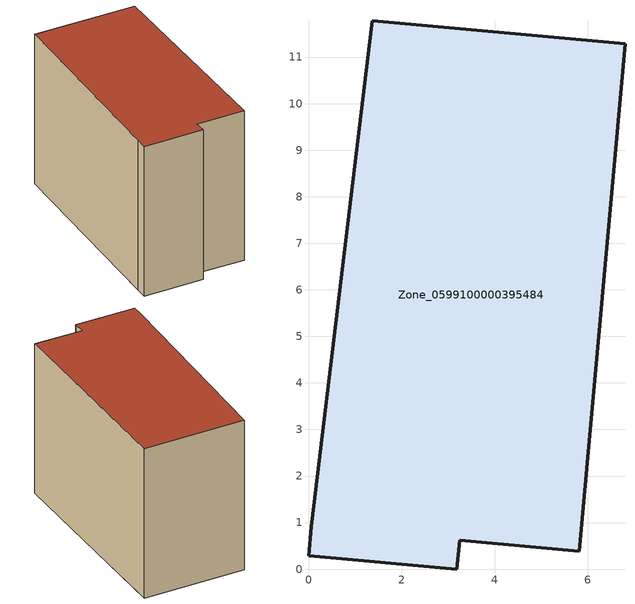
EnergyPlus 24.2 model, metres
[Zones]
Zone_0599100000395484
 floor ground (C_G): 3.24,0.62 3.19,0 0,0.29 0.06,0.91 1.37,11.78 6.8,11.29 5.81,0.38 z0
 wall outside (C_F): 3.19,0 3.24,0.62 5.81,0.38 6.8,11.29 1.37,11.78 0.06,0.91 0,0.29 3.19,0 z0:8.35
 roof outside (C_R): 6.8,11.29 1.37,11.78 0.06,0.91 0,0.29 3.19,0 3.24,0.62 5.81,0.38 z8.35
[BUILDING]
Pand.0599100000395484: North Axis=0; Terrain=City; Loads Convergence Tolerance Value=0.04; Temperature Convergence Tolerance Value=0.4; Solar Distribution=FullExterior; Maximum Number of Warmup Days=25; Minimum Number of Warmup Days=1
[Site:Location]
Rotterdam.The.Hague.AP_ZH_NLD Design_Conditions: Latitude=51.96; Longitude=4.45; Time Zone=1; Elevation=-4.5
[SITE:GROUNDTEMPERATURE:BUILDINGSURFACE]
18, 18, 18, 18, 18, 18, 18, 18, 18, 18, 18, 18
[MATERIAL] Thermal Absorptance=0.9; Solar Absorptance=0.7; Visible Absorptance=0.7
Name | Roughness | Thickness | Conductivity | Density | Specific Heat
G.TI.1992-2005 | MediumSmooth | 0.15 | 0.06 | 540 | 1210
F.TI.1992-2005 | Rough | 0.3 | 0.12 | 1920 | 840
R.TI.1992-2005 | MediumRough | 0.2 | 0.08 | 1500 | 1000
[CONSTRUCTION]
C_G: G.TI.1992-2005
C_F: F.TI.1992-2005
C_R: R.TI.1992-2005
[ZONE]
Zone_0599100000395484: Type=1; Multiplier=1; Ceiling Height=Autocalculate; Volume=Autocalculate; Floor Area=autocalculate; Part of Total Floor Area=Yes
[ZONEINFILTRATION:DESIGNFLOWRATE]
Infil_Zone_0599100000395484: Zone or ZoneList or Space or SpaceList=Zone_0599100000395484; Schedule=AlwaysOn; Design Flow Rate Calculation Method=Flow/Area; Flow Rate per Floor Area=0.0015; Constant Term Coefficient=1; Temperature Term Coefficient=0; Velocity Term Coefficient=0; Velocity Squared Term Coefficient=0
[HVACTEMPLATE:ZONE:IDEALLOADSAIRSYSTEM]
Zone_0599100000395484: Maximum Heating Supply Air Temperature=50; Minimum Cooling Supply Air Temperature=13; Maximum Heating Supply Air Humidity Ratio=0.0156; Minimum Cooling Supply Air Humidity Ratio=0.0077; Heating Limit=NoLimit; Cooling Limit=NoLimit; Dehumidification Control Type=ConstantSensibleHeatRatio; Cooling Sensible Heat Ratio=0.7; Dehumidification Setpoint=60; Humidification Control Type=None; Humidification Setpoint=30; Outdoor Air Method=None; Outdoor Air Flow Rate per Person=0.00944; Outdoor Air Flow Rate per Zone Floor Area=0; Outdoor Air Flow Rate per Zone=0; Demand Controlled Ventilation Type=None; Outdoor Air Economizer Type=NoEconomizer; Heat Recovery Type=None; Sensible Heat Recovery Effectiveness=0.7; Latent Heat Recovery Effectiveness=0.65
[ZONECONTROL:THERMOSTAT]
ThermostatControl_Zone_0599100000395484: Zone or ZoneList=Zone_0599100000395484; Control Type Schedule=DualSetpointControlType; Control 1=Thermostat_Zone_0599100000395484; Temperature Difference Between Cutout And Setpoint=0
[THERMOSTATSETPOINT:DUALSETPOINT]
Thermostat_Zone_0599100000395484: Heating Setpoint Temperature Schedule=HeatingSetpoint_Zone_0599100000395484; Cooling Setpoint Temperature Schedule=CoolingSetpoint_Zone_0599100000395484
[SCHEDULE:COMPACT]
HeatingSetpoint_Zone_0599100000395484: Through: 12/31, For: AllDays, Until: 24:00, 21
CoolingSetpoint_Zone_0599100000395484: Through: 12/31, For: AllDays, Until: 24:00, 24
DualSetpointControlType: Through: 12/31, For: AllDays, Until: 24:00, 4
AlwaysOn: Through: 12/31, For: AllDays, Until: 24:00, 1
